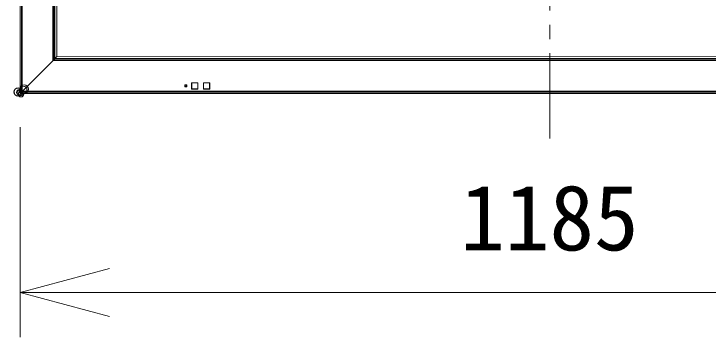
# Model space of a CAD drawing. Units: millimetres, scale not verified. Extents: x -63 to 62, y -56 to 57.
# Drawn here: x -27.82 to -8.41, y 5.66 to 14.69 of the extents above; entities that cross this region are included whole.
import ezdxf
from ezdxf.enums import TextEntityAlignment as Align

# ---------------------------------------------------------------- set-up
doc = ezdxf.new("R2010")
doc.units = ezdxf.units.MM
doc.header["$LTSCALE"] = 0.125
doc.linetypes.add('USER4', pattern=[28.575, 19.05, -3.175, 3.175, -3.175])
for name, color, linetype, lineweight in [('0-0_0', 7, 'Continuous', 18), ('0-5_SUNPO', 3, 'Continuous', 18), ('0-6_GAIKEI', 1, 'Continuous', 18)]:
    doc.layers.add(name, color=color, linetype=linetype, lineweight=lineweight)
doc.styles.add('ＭＳ ゴシック', font='')
doc.styles.get('ＭＳ ゴシック').set_extended_font_data('MS Gothic')

# ---------------------------------------------------------------- blocks, each defined once
blk = doc.blocks.new('_Open30')
at = {"layer": '0-0_0'}
blk.add_line((0, 0), (-1, 0), dxfattribs=at)
blk.add_lwpolyline([(-1, 0.26795), (0, 0), (-1, -0.26795)], dxfattribs=at)
blk = doc.blocks.new('D2')
at = {"layer": '0-5_SUNPO'}
for p, q in [((166.1379, 199.0215), (166.1379, 193.1525)), ((168.6379, 194.4025), (193.2479, 194.4025))]:
    blk.add_line(p, q, dxfattribs=at)
at = {"layer": '0-5_SUNPO', "xscale": 2.5, "yscale": 2.5, "rotation": 180}
blk.add_blockref('_Open30', (166.1379, 194.4025), dxfattribs=at)
at = {"layer": '0-5_SUNPO', "color": 7, "style": 'ＭＳ ゴシック'}
blk.add_text('1185', height=1.833, dxfattribs=at).set_placement((178.4429, 195.0275), align=Align.BOTTOM_LEFT)

msp = doc.modelspace()

# ---------------------------------------------------------------- linework, layer by layer
at = {"layer": '0-6_GAIKEI', "color": 9, "linetype": 'USER4'}
msp.add_line((-12.8431, 11.213), (-12.8431, 31.2365), dxfattribs=at)
at = {"layer": '0-6_GAIKEI'}
for p, q in [((-27.6054, 30.042), (-27.6054, 12.5265)), ((-27.5877, 30.0314), (-27.5877, 12.5371)), ((-26.7324, 29.1811), (-26.7324, 13.3875)), ((-26.7078, 29.1565), (-26.7078, 13.4121)), ((-26.6746, 29.1233), (-26.6746, 13.4452)), ((-26.6745, 13.4453), (-26.6745, 29.1232)), ((-26.6156, 13.5043), (-26.6156, 29.0468)), ((-27.5827, 12.5371), (-26.7078, 13.4121)), ((-26.7078, 13.4121), (-26.6746, 13.4452)), ((-26.7078, 13.4121), (1.0216, 13.4121)), ((-26.6746, 13.4452), (0.9885, 13.4452)), ((-26.6156, 13.5043), (-26.6745, 13.4453)), ((0.9884, 13.4453), (-26.6745, 13.4453)), ((-26.6715, 13.4483), (0.9884, 13.4483)), ((-26.6156, 13.5043), (0.9469, 13.4868)), ((-26.7324, 13.3875), (1.0462, 13.3875)), ((-23.0443, 12.7118), (-22.9843, 12.7118)), ((-23.0443, 12.6518), (-23.0443, 12.7118)), ((-22.9843, 12.6518), (-23.0443, 12.6518)), ((-23.0425, 12.7049), (-23.0412, 12.7037)), ((-23.0425, 12.6587), (-23.0425, 12.7049)), ((-23.0412, 12.6599), (-23.0425, 12.6587)), ((-23.0362, 12.7037), (-23.0412, 12.7037)), ((-23.0412, 12.6599), (-23.0412, 12.7037)), ((-23.0412, 12.6599), (-23.0362, 12.6599)), ((-23.0362, 12.7087), (-23.0375, 12.7099)), ((-23.0375, 12.7099), (-22.9912, 12.7099)), ((-23.0375, 12.6537), (-23.0362, 12.6549)), ((-22.9912, 12.6537), (-23.0375, 12.6537)), ((-23.0363, 12.7087), (-23.0363, 12.7037)), ((-23.0362, 12.7087), (-22.9924, 12.7087)), ((-23.0362, 12.7037), (-22.9924, 12.7037)), ((-23.0362, 12.6599), (-23.0362, 12.7037)), ((-22.9924, 12.6599), (-23.0362, 12.6599)), ((-23.0362, 12.6599), (-23.0362, 12.6549)), ((-22.9924, 12.6549), (-23.0362, 12.6549)), ((-22.9912, 12.7099), (-22.9924, 12.7087)), ((-22.9924, 12.7037), (-22.9924, 12.7087)), ((-22.9874, 12.7037), (-22.9924, 12.7037)), ((-22.9924, 12.7037), (-22.9924, 12.6599)), ((-22.9924, 12.6549), (-22.9924, 12.6599)), ((-22.9924, 12.6599), (-22.9874, 12.6599)), ((-22.9924, 12.6549), (-22.9912, 12.6537)), ((-22.9874, 12.7037), (-22.9862, 12.7049)), ((-22.9874, 12.7037), (-22.9874, 12.6599)), ((-22.9862, 12.6587), (-22.9874, 12.6599)), ((-22.9862, 12.7049), (-22.9862, 12.6587)), ((-22.9843, 12.7118), (-22.9843, 12.6518)), ((-22.8518, 12.7705), (-22.6743, 12.7705)), ((-22.8518, 12.593), (-22.8518, 12.7705)), ((-22.8506, 12.7643), (-22.8494, 12.7631)), ((-22.8506, 12.5993), (-22.8506, 12.7643)), ((-22.8494, 12.6005), (-22.8494, 12.7631)), ((-22.8444, 12.7631), (-22.8494, 12.7631)), ((-22.8444, 12.7681), (-22.8456, 12.7693)), ((-22.8456, 12.7693), (-22.6806, 12.7693)), ((-22.8444, 12.7681), (-22.6818, 12.7681)), ((-22.8444, 12.7681), (-22.8444, 12.7631)), ((-22.8444, 12.7631), (-22.6818, 12.7631)), ((-22.8444, 12.6005), (-22.8444, 12.7631)), ((-22.6806, 12.7693), (-22.6818, 12.7681)), ((-22.6818, 12.7631), (-22.6818, 12.7681)), ((-22.6768, 12.7631), (-22.6818, 12.7631)), ((-22.6818, 12.7631), (-22.6818, 12.6005)), ((-22.6768, 12.7631), (-22.6756, 12.7643)), ((-22.6768, 12.7631), (-22.6768, 12.6005)), ((-22.6756, 12.7643), (-22.6756, 12.5993)), ((-22.6743, 12.7705), (-22.6743, 12.593)), ((-22.5243, 12.7705), (-22.3468, 12.7705)), ((-22.5243, 12.593), (-22.5243, 12.7705)), ((-22.5231, 12.7643), (-22.5219, 12.7631)), ((-22.5231, 12.5993), (-22.5231, 12.7643)), ((-22.5169, 12.7631), (-22.5219, 12.7631)), ((-22.5219, 12.7631), (-22.5219, 12.6005)), ((-22.5169, 12.7681), (-22.5181, 12.7693)), ((-22.5181, 12.7693), (-22.3531, 12.7693)), ((-22.5169, 12.7681), (-22.3543, 12.7681)), ((-22.5169, 12.7681), (-22.5169, 12.7631)), ((-22.3543, 12.7631), (-22.5169, 12.7631)), ((-22.5169, 12.7631), (-22.5169, 12.6005)), ((-22.3531, 12.7693), (-22.3543, 12.7681)), ((-22.3543, 12.7631), (-22.3543, 12.7681)), ((-22.3493, 12.7631), (-22.3543, 12.7631)), ((-22.3543, 12.6005), (-22.3543, 12.7631)), ((-22.3493, 12.7631), (-22.3481, 12.7643)), ((-22.3493, 12.7631), (-22.3493, 12.6005)), ((-22.3481, 12.7643), (-22.3481, 12.5993)), ((-22.3468, 12.7705), (-22.3468, 12.593)), ((-27.5877, 12.5371), (-27.6054, 12.5265)), ((-27.5985, 12.4846), (-27.5983, 12.5195)), ((-27.598, 12.4841), (-27.5985, 12.4846)), ((-27.5983, 12.5195), (-27.5877, 12.5371)), ((-27.5983, 12.5195), (-27.5856, 12.5195)), ((-27.5983, 12.5195), (-27.5983, 12.5195)), ((-27.5856, 12.4841), (-27.598, 12.4841)), ((-27.5827, 12.5371), (-27.5877, 12.5371)), ((-27.5856, 12.5343), (-27.5827, 12.5371)), ((-27.5856, 12.4791), (-27.5856, 12.5343)), ((-27.5856, 12.5321), (1.8994, 12.5321)), ((-27.5856, 12.5145), (1.8994, 12.5145)), ((-27.5856, 12.4791), (1.8994, 12.4791)), ((-22.6743, 12.593), (-22.8518, 12.593)), ((-22.8494, 12.6005), (-22.8506, 12.5993)), ((-22.8494, 12.6005), (-22.8444, 12.6005)), ((-22.8456, 12.5943), (-22.8444, 12.5955)), ((-22.6806, 12.5943), (-22.8456, 12.5943)), ((-22.6818, 12.6005), (-22.8444, 12.6005)), ((-22.8444, 12.6005), (-22.8444, 12.5955)), ((-22.6818, 12.5955), (-22.8444, 12.5955)), ((-22.6818, 12.5955), (-22.6818, 12.6005)), ((-22.6818, 12.6005), (-22.6768, 12.6005)), ((-22.6818, 12.5955), (-22.6806, 12.5943)), ((-22.6756, 12.5993), (-22.6768, 12.6005)), ((-22.3468, 12.593), (-22.5243, 12.593)), ((-22.5219, 12.6005), (-22.5231, 12.5993)), ((-22.5219, 12.6005), (-22.5169, 12.6005)), ((-22.5181, 12.5943), (-22.5169, 12.5955)), ((-22.3531, 12.5943), (-22.5181, 12.5943)), ((-22.5169, 12.6005), (-22.3543, 12.6005)), ((-22.5169, 12.6005), (-22.5169, 12.5955)), ((-22.5169, 12.5955), (-22.3543, 12.5955)), ((-22.3543, 12.5955), (-22.3543, 12.6005)), ((-22.3543, 12.6005), (-22.3493, 12.6005)), ((-22.3543, 12.5955), (-22.3531, 12.5943)), ((-22.3481, 12.5993), (-22.3493, 12.6005))]:
    msp.add_line(p, q, dxfattribs=at)
at = {"layer": '0-6_GAIKEI', "color": 7}
for p, q in [((-27.6459, 12.5196), (-27.6109, 12.4846)), ((-27.6109, 12.4846), (-27.6053, 12.479)), ((-27.6054, 12.5265), (-27.6054, 12.5265)), ((-27.6, 12.4768), (-27.5856, 12.4768)), ((-27.6, 12.4768), (-27.6, 12.4768)), ((-27.5856, 12.4718), (-27.5856, 12.4791)), ((-27.5856, 12.4718), (1.8994, 12.4718))]:
    msp.add_line(p, q, dxfattribs=at)
msp.add_lwpolyline([(-27.6481, 30.0437), (-27.6481, 12.5249), (-27.6481, 12.5249)], dxfattribs=at)
at = {"layer": '0-6_GAIKEI'}
for points in [[(-27.6054, 30.042), (-27.6054, 30.042), (-27.6403, 30.0422), (-27.6408, 30.0417), (-27.6408, 12.5268)], [(-26.6715, 13.4483), (-26.6715, 29.1027), (-26.6156, 29.0468)], [(-27.6054, 12.5265), (-27.6403, 12.5264), (-27.6408, 12.5268)]]:
    msp.add_lwpolyline(points, dxfattribs=at)
for centre, radius in [((-27.7081, 12.5081), 0.1127), ((-27.7046, 12.512), 0.1104), ((-27.5347, 12.5901), 0.1235), ((-27.5543, 12.5749), 0.0987), ((-27.55, 12.5707), 0.0988), ((-27.6725, 12.5001), 0.0762), ((-27.6635, 12.4973), 0.0668), ((-27.6243, 12.4504), 0.0782), ((-27.6291, 12.4669), 0.061), ((-27.6531, 12.543), 0.0188), ((-27.6386, 12.4993), 0.0272), ((-27.6503, 12.5339), 0.00928), ((-27.6261, 12.4864), 0.0278), ((-27.6257, 12.5059), 0.0258), ((-27.6311, 12.5116), 0.018), ((-27.6359, 12.5159), 0.0115), ((-27.639, 12.5182), 0.00762), ((-27.6443, 12.5207), 0.00196), ((-27.6432, 12.5201), 0.00303), ((-27.6442, 12.5204), 0.00198), ((-27.6449, 12.5205), 0.00133), ((-27.6189, 12.499), 0.0256), ((-27.6127, 12.4932), 0.0171), ((-27.6093, 12.4894), 0.012), ((-27.6067, 12.4859), 0.00765), ((-27.5884, 12.5383), 0.0213), ((-27.6053, 12.4828), 0.00428), ((-27.5857, 12.5373), 0.0224), ((-27.5907, 12.5341), 0.0165), ((-27.5911, 12.5338), 0.016), ((-27.6045, 12.4809), 0.00225), ((-27.6042, 12.4806), 0.00192), ((-27.6056, 12.5263), 0.00032), ((-27.6014, 12.5283), 0.00433), ((-27.6044, 12.48), 0.00132), ((-27.5919, 12.4748), 0.00834)]:
    msp.add_circle(centre, radius, dxfattribs=at)
for centre, start, end in [((-23.0375, 12.7049), 90.06978, 179.93022), ((-23.0375, 12.6587), 180.06978, 269.93022), ((-22.9912, 12.7049), 0.06978, 89.93022), ((-22.9912, 12.6587), 270.06978, 359.93022), ((-22.8456, 12.7643), 90.06978, 179.93022), ((-22.6806, 12.7643), 0.06978, 89.93022), ((-22.5181, 12.7643), 90.06978, 179.93022), ((-22.3531, 12.7643), 0.06978, 89.93022), ((-22.8456, 12.5993), 180.06978, 269.93022), ((-22.6806, 12.5993), 270.06978, 359.93022), ((-22.5181, 12.5993), 180.06978, 269.93022), ((-22.3531, 12.5993), 270.06978, 359.93022)]:
    msp.add_arc(centre, 0.005, start, end, dxfattribs=at)
at = {"layer": '0-6_GAIKEI', "color": 7}
for centre, start, end in [((-27.6406, 12.5249), 180, 225), ((-27.6, 12.4843), 225, 270)]:
    msp.add_arc(centre, 0.0075, start, end, dxfattribs=at)
at = {"layer": '0-6_GAIKEI'}
for centre, major_axis, ratio, start_param, end_param in [((-23.0362, 12.7037), (-0.00354, -0.00354), 0.998783, 3.9276009, 5.4971792), ((-23.0362, 12.6599), (0.00354, -0.00354), 0.998783, 3.9276009, 5.4971792), ((-22.9924, 12.7037), (-0.00354, 0.00354), 0.998783, 3.9276009, 5.4971792), ((-22.9924, 12.6599), (0.00354, 0.00354), 0.998783, 3.9276009, 5.4971792), ((-22.8444, 12.7631), (-0.00354, -0.00354), 0.998783, 3.9276009, 5.4971792), ((-22.6818, 12.7631), (-0.00354, 0.00354), 0.998783, 3.9276009, 5.4971792), ((-22.5169, 12.7631), (-0.00354, -0.00354), 0.998783, 3.9276009, 5.4971792), ((-22.3543, 12.7631), (-0.00354, 0.00354), 0.998783, 3.9276009, 5.4971792), ((-27.6279, 12.5264), (-0.0124, -0.0124), 0.57735, 5.2359878, 6.2831853), ((-27.5985, 12.4969), (-0.0124, -0.0124), 0.57735, 0, 1.0471976), ((-22.8444, 12.6005), (0.00354, -0.00354), 0.998783, 3.9276009, 5.4971792), ((-22.6818, 12.6005), (0.00354, 0.00354), 0.998783, 3.9276009, 5.4971792), ((-22.5169, 12.6005), (-0.00354, 0.00354), 0.998783, 0.7860072, 2.3555855), ((-22.3543, 12.6005), (0.00354, 0.00354), 0.998783, 3.9276009, 5.4971792)]:
    msp.add_ellipse(centre, major_axis=major_axis, ratio=ratio, start_param=start_param, end_param=end_param, dxfattribs=at)
at = {"layer": '0-6_GAIKEI', "color": 7}
for centre, major_axis, start_param, end_param in [((-27.6406, 12.5249), (-0.0053, -0.0053), 5.4977351, 6.2831853), ((-27.6, 12.4843), (0.0053, 0.0053), 3.1415927, 3.9270429)]:
    msp.add_ellipse(centre, major_axis=major_axis, ratio=0.999896, start_param=start_param, end_param=end_param, dxfattribs=at)

# ---------------------------------------------------------------- block references
at = {"layer": '0-5_SUNPO'}
msp.add_blockref('D2', (-193.786, -187.4967), dxfattribs=at)

doc.saveas('drawing.dxf')
